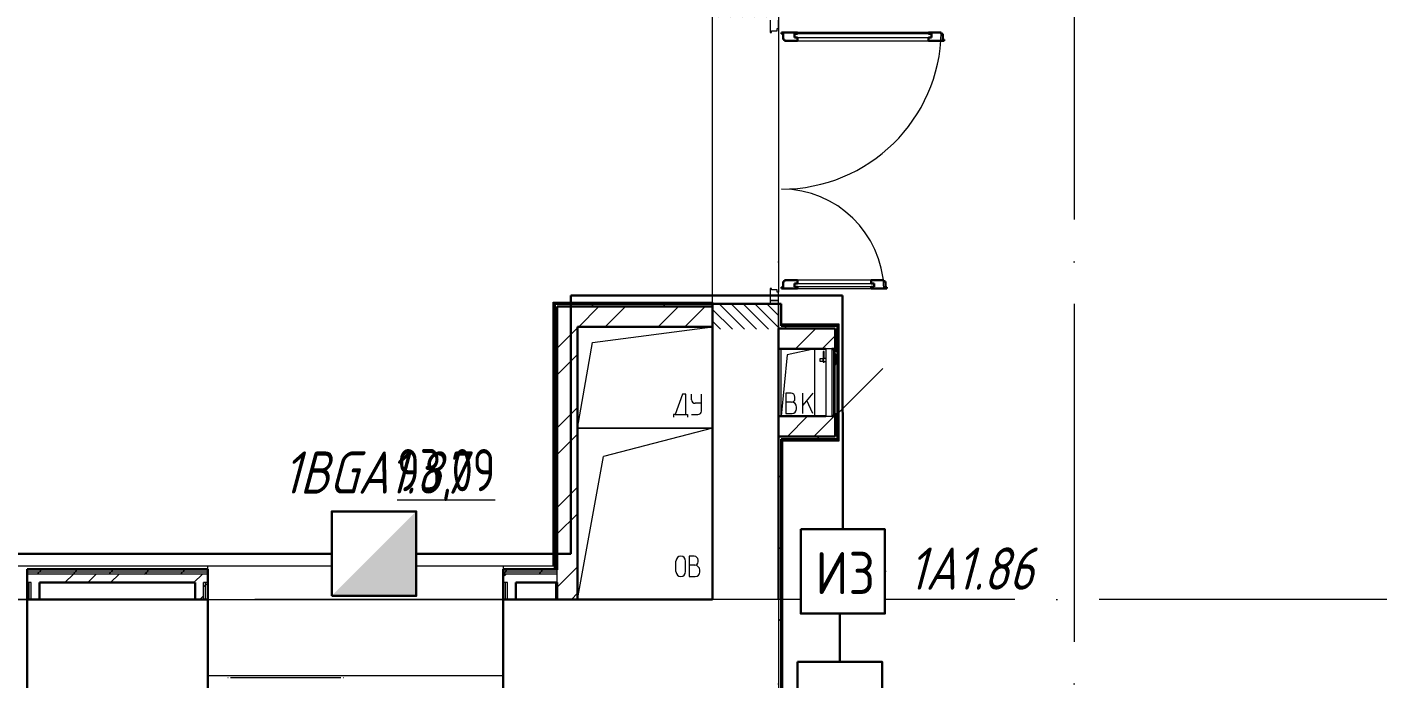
# Model space of a CAD drawing. Header units: millimetres. Extents: x -259793 to 1187961, y -549744 to 43070.
# Drawn here: x -39156 to -31162, y 14991 to 18847 of the extents above; entities that cross this region are included whole.
import ezdxf
from ezdxf.enums import TextEntityAlignment as Align

# ---------------------------------------------------------------- set-up
doc = ezdxf.new("R2010")
doc.units = ezdxf.units.MM
doc.linetypes.add('ADSK_Линия сетки', pattern=[25, 20, -2.5, 0, -2.5])
doc.linetypes.add('ADSK_Штриховая_ш2 п1_5', pattern=[4.5, 3, -1.5])
for name, color, linetype, lineweight in [('RC-Извещатели_охранные', 5, 'Continuous', 30), ('RC-Линии_связи-Адресные', 5, 'Continuous', 30), ('RC-Прочее_оборудование', 5, 'Continuous', 30), ('Двери', 252, 'Continuous', 9), ('лс', 5, 'Continuous', 30), ('Марки помещений', 252, 'Continuous', 20), ('Оборудование', 8, 'Continuous', 18), ('Ограждение', 252, 'Continuous', 9), ('Окна', 252, 'Continuous', 9), ('Оси', 252, 'Continuous', 9), ('Перекрытие', 252, 'Continuous', 18), ('Стены внутренние', 7, 'Continuous', 18), ('Стены наружные', 7, 'Continuous', 18), ('Стены штриховка', 7, 'Continuous', 9)]:
    doc.layers.add(name, color=color, linetype=linetype, lineweight=lineweight)
doc.layers.add('RC-Позиционные_обозначения', color=7, linetype='Continuous')
doc.layers.add('Двери открывание', color=7, linetype='Continuous', lineweight=9, true_color=0xc0c0c0)
doc.styles.add('GOST Common_3', font='', dxfattribs={"height": 3.5})
doc.styles.add('ISOCPEUR', font='isocpeur.ttf', dxfattribs={"width": 0.9, "height": 350})
doc.styles.add('RubezhCAD', font='', dxfattribs={"oblique": 10})
doc.styles.get("Standard").update_dxf_attribs({"font": ''})
doc.styles.get('GOST Common_3').set_extended_font_data('GOST 2.304 type A')
doc.styles.get('RubezhCAD').set_extended_font_data('GOST type A')
doc.styles.get('Standard').set_extended_font_data('GOST type B')
pattern_1 = [(0, (-32119.8, 96), (0, 600), []), (90, (-32119.8, 96), (-600, 4e-14), [])]

# ---------------------------------------------------------------- blocks, each defined once
blk = doc.blocks.new('RC-UGO-IOZ-02')
at = {"layer": 'RC-Извещатели_охранные'}
blk.add_attdef('PSTN', text='', height=2.5, dxfattribs=at).set_placement((0.977, 2.603), align=Align.BOTTOM_LEFT)
blk.add_wipeout([(2.5, -2.5), (2.5, 2.5), (-2.5, 2.5), (-2.5, -2.5)]).dxf.layer = 'RC-Извещатели_охранные'
blk.add_wipeout([(-2.5, -2.5), (-2.5, 2.5), (2.5, 2.5), (2.5, -2.5)]).dxf.layer = 'RC-Извещатели_охранные'
h = blk.add_hatch(color=256, dxfattribs=at)
h.dxf.hatch_style = 1
h.paths.add_polyline_path([(2.5, -2.5), (2.5, 2.5), (0, 0), (-2.5, -2.5)])
blk.add_lwpolyline([(-2.5, -2.5), (2.5, -2.5), (2.5, 2.5), (-2.5, 2.5)], close=True, dxfattribs=at)
blk = doc.blocks.new('RC-UGO-IZ-01')
at = {"layer": 'RC-Прочее_оборудование'}
blk.add_point((2.5, 0), dxfattribs=at)
blk.add_attdef('PSTN', text='', height=2.5, dxfattribs=at).set_placement((5.664, 2.581), align=Align.BOTTOM_CENTER)
blk.add_wipeout([(2.493, -2.499), (-2.493, -2.499), (-2.493, 2.499), (2.493, 2.499)]).dxf.layer = 'RC-Прочее_оборудование'
blk.add_wipeout([(-2.493, -2.499), (-2.493, 2.499), (2.493, 2.499), (2.493, -2.499)]).dxf.layer = 'RC-Прочее_оборудование'
blk.add_lwpolyline([(-2.493, 2.499), (2.493, 2.499), (2.493, -2.499), (-2.493, -2.499), (-2.493, 2.499)], close=True, dxfattribs=at)
blk.add_lwpolyline([(-2.493, 2.499), (-2.487, 2.499)], dxfattribs=at)
blk.add_lwpolyline([(-2.493, 2.499), (-2.487, 2.499)], dxfattribs=at)
at = {"layer": 'RC-Прочее_оборудование', "ltscale": 100, "style": 'ISOCPEUR', "width": 0.9}
blk.add_text('ИЗ', height=2.5, dxfattribs=at).set_placement((0.145, -0.085), align=Align.MIDDLE)
blk = doc.blocks.new('RC-UGO-IOPPA-01')
at = {"layer": 'RC-Извещатели_охранные'}
blk.add_attdef('PSTN', text='', height=2.5, dxfattribs=at).set_placement((0.977, 2.603), align=Align.BOTTOM_LEFT)
blk.add_wipeout([(2.5, -2.5), (2.5, 2.5), (-2.5, 2.5), (-2.5, -2.5)]).dxf.layer = 'RC-Извещатели_охранные'
blk.add_wipeout([(-2.5, -2.5), (-2.5, 2.5), (2.5, 2.5), (2.5, -2.5)]).dxf.layer = 'RC-Извещатели_охранные'
h = blk.add_hatch(color=256, dxfattribs=at)
h.dxf.hatch_style = 1
h.paths.add_polyline_path([(2.5, -2.5), (2.5, 2.5), (0, 0)])
blk.add_lwpolyline([(-2.5, -2.5), (2.5, -2.5), (2.5, 2.5), (-2.5, 2.5)], close=True, dxfattribs=at)
blk = doc.blocks.new('1 этаж')
at = {"layer": 'Двери', "lineweight": 18, "true_color": 0x636466}
h = blk.add_hatch(dxfattribs=at)
h.set_pattern_fill('FP_2', color=251, angle=-90, style=0, pattern_type=2)
h.set_pattern_definition([(315, (-34900.8, 18181.27), (35.3553, 35.3553), [])])
h.paths.add_polyline_path([(-34705.8, 17056.3), (-34705.8, 17206.3), (-35095.8, 17206.3), (-35095.8, 17056.3)])
h.paths.add_polyline_path([(-35095.8, 18906.3), (-34705.8, 18906.3), (-34705.8, 19056.3), (-35095.8, 19056.3)])
at = {"layer": 'Ограждение', "true_color": 0x636466}
h = blk.add_hatch(dxfattribs=at)
h.set_pattern_fill('FP_25', color=251, style=0, pattern_type=2)
h.set_pattern_definition(pattern_1)
h.paths.add_polyline_path([(-34690.8, 17076.3), (-34355.8, 17076.3), (-34345.8, 17086.3), (-34690.8, 17086.3)])
h = blk.add_hatch(dxfattribs=at)
h.set_pattern_fill('FP_25', color=251, style=0, pattern_type=2)
h.set_pattern_definition(pattern_1)
h.paths.add_polyline_path([(-34345.8, 16396.3), (-34345.8, 17086.3), (-34355.8, 17076.3), (-34355.8, 16406.3)])
h = blk.add_hatch(dxfattribs=at)
h.set_pattern_fill('FP_25', color=251, style=0, pattern_type=2)
h.set_pattern_definition(pattern_1)
h.paths.add_polyline_path([(-34690.8, 14476.3), (-34680.8, 14476.3), (-34680.8, 16396.3), (-34690.8, 16406.3), (-34690.8, 15456.3)])
h = blk.add_hatch(dxfattribs=at)
h.set_pattern_fill('FP_25', color=251, style=0, pattern_type=2)
h.set_pattern_definition(pattern_1)
h.paths.add_polyline_path([(-34355.8, 16396.3), (-34345.8, 16396.3), (-34355.8, 16406.3), (-34690.8, 16406.3), (-34680.8, 16396.3), (-34370.8, 16396.3)])
at = {"color": 251, "lineweight": 18, "true_color": 0x636466}
for p, q in [((-35807.7, 16978.2), (-35095.8, 17071.3)), ((-35895.8, 16471.3), (-35807.7, 16978.2)), ((-34690.8, 16541.3), (-34690.8, 16941.3)), ((-34654.6, 16904.4), (-34690.8, 16541.3)), ((-34490.8, 16941.3), (-34654.6, 16904.4)), ((-35273.8, 16671.6), (-35317.4, 16551.6)), ((-35254.1, 16671.6), (-35273.8, 16671.6)), ((-35254.1, 16551.6), (-35254.1, 16671.6)), ((-35220, 16638.3), (-35220, 16671.6)), ((-35162.6, 16571.6), (-35162.6, 16671.6)), ((-34631.6, 16678.5), (-34661.6, 16678.5)), ((-34661.6, 16678.5), (-34661.6, 16558.5)), ((-34608.3, 16645.1), (-34608.3, 16655.1)), ((-34501.6, 16678.5), (-34561.6, 16607)), ((-34561.6, 16558.5), (-34561.6, 16678.5)), ((-34501.6, 16558.5), (-34537.6, 16635.6)), ((-35327.4, 16551.6), (-35327.4, 16536.6)), ((-35317.4, 16551.6), (-35327.4, 16551.6)), ((-35317.4, 16551.6), (-35254.1, 16551.6)), ((-35254.1, 16551.6), (-35244.1, 16551.6)), ((-35244.1, 16551.6), (-35244.1, 16536.6)), ((-35220, 16551.6), (-35182.6, 16551.6)), ((-35162.6, 16618.3), (-35200, 16618.3)), ((-34628.3, 16625.1), (-34661.6, 16625.1)), ((-34661.6, 16558.5), (-34625, 16558.5)), ((-34598.3, 16585.1), (-34598.3, 16595.1)), ((-35095.8, 16471.3), (-35895.8, 16471.3)), ((-35895.8, 16471.3), (-35095.8, 16471.3)), ((-35095.8, 16471.3), (-35741.7, 16302.4)), ((-35895.8, 15456.3), (-35741.7, 16302.4)), ((-35312.9, 15621.4), (-35312.9, 15684)), ((-35255.5, 15621.4), (-35255.5, 15684)), ((-35205.3, 15712.7), (-35235.3, 15712.7)), ((-35235.3, 15712.7), (-35235.3, 15592.7)), ((-35182, 15679.4), (-35182, 15689.4)), ((-35202, 15659.4), (-35235.3, 15659.4)), ((-35235.3, 15592.7), (-35198.7, 15592.7)), ((-35172, 15619.4), (-35172, 15629.4))]:
    blk.add_line(p, q, dxfattribs=at)
for centre, radius, start, end in [((-35200, 16638.3), 20, 180, 270), ((-34631.6, 16655.1), 23.3, 0, 90), ((-34628.3, 16645.1), 20, 270, 0), ((-35182.6, 16571.6), 20, 270, 0), ((-34628.3, 16595.1), 30, 0, 90), ((-34625, 16585.1), 26.7, 270, 0), ((-35284.2, 15684), 28.7, 0, 180), ((-35205.3, 15689.4), 23.3, 0, 90), ((-35202, 15679.4), 20, 270, 0), ((-35284.2, 15621.4), 28.7, 180, 0), ((-35202, 15629.4), 30, 0, 90), ((-35198.7, 15619.4), 26.7, 270, 0)]:
    blk.add_arc(centre, radius, start, end, dxfattribs=at)
at = {"layer": 'Двери', "color": 251, "true_color": 0x636466}
for p, q in [((-34755.8, 18886.3), (-34755.8, 18814.3)), ((-34705.8, 18837.3), (-34705.8, 18886.3)), ((-34755.8, 18814.3), (-34747.8, 18814.3)), ((-34747.8, 18814.3), (-34747.8, 18823.3)), ((-34747.8, 18823.3), (-34713.8, 18823.3)), ((-34713.8, 18823.3), (-34713.8, 18837.3)), ((-34713.8, 18837.3), (-34705.8, 18837.3)), ((-34611.8, 18805.3), (-34611.8, 18784.3)), ((-33799.8, 18805.3), (-34611.8, 18805.3)), ((-33817.8, 18814.3), (-34593.8, 18814.3)), ((-33799.8, 18784.3), (-33799.8, 18805.3)), ((-34611.8, 18784.3), (-33799.8, 18784.3)), ((-34593.8, 18764.3), (-33817.8, 18764.3)), ((-34157.8, 17348.3), (-34593.8, 17348.3)), ((-34747.8, 17298.3), (-34755.8, 17298.3)), ((-34755.8, 17298.3), (-34755.8, 17226.3)), ((-34747.8, 17289.3), (-34747.8, 17298.3)), ((-34713.8, 17289.3), (-34747.8, 17289.3)), ((-34713.8, 17275.3), (-34713.8, 17289.3)), ((-34705.8, 17275.3), (-34713.8, 17275.3)), ((-34705.8, 17226.3), (-34705.8, 17275.3)), ((-34611.8, 17328.3), (-34139.8, 17328.3)), ((-34611.8, 17307.3), (-34611.8, 17328.3)), ((-34139.8, 17307.3), (-34611.8, 17307.3)), ((-34593.8, 17298.3), (-34157.8, 17298.3)), ((-34139.8, 17328.3), (-34139.8, 17307.3)), ((-34705.8, 17226.3), (-34755.8, 17226.3)), ((-34755.8, 17226.3), (-34755.8, 17206.3)), ((-34755.8, 17226.3), (-34705.8, 17226.3)), ((-34755.8, 17206.3), (-34705.8, 17206.3)), ((-34705.8, 17206.3), (-34705.8, 17226.3))]:
    blk.add_line(p, q, dxfattribs=at)
at = {"layer": 'Двери', "color": 251, "lineweight": 30, "true_color": 0x636466}
for p, q in [((-34593.8, 18814.3), (-34687.8, 18814.3)), ((-34687.8, 18814.3), (-34687.8, 18806.3)), ((-34687.8, 18806.3), (-34678.8, 18806.3)), ((-34678.8, 18806.3), (-34678.8, 18772.3)), ((-34611.8, 18805.3), (-34593.8, 18805.3)), ((-34611.8, 18784.3), (-34611.8, 18805.3)), ((-34593.8, 18805.3), (-34593.8, 18814.3)), ((-33741.8, 18814.3), (-33817.8, 18814.3)), ((-33817.8, 18805.3), (-33817.8, 18814.3)), ((-33799.8, 18805.3), (-33817.8, 18805.3)), ((-33799.8, 18784.3), (-33799.8, 18805.3)), ((-33741.8, 18806.3), (-33741.8, 18814.3)), ((-33732.8, 18806.3), (-33741.8, 18806.3)), ((-33732.8, 18772.3), (-33732.8, 18806.3)), ((-34678.8, 18772.3), (-34669.8, 18772.3)), ((-34669.8, 18772.3), (-34669.8, 18764.3)), ((-34669.8, 18764.3), (-34593.8, 18764.3)), ((-34593.8, 18784.3), (-34611.8, 18784.3)), ((-34593.8, 18764.3), (-34593.8, 18784.3)), ((-33817.8, 18784.3), (-33799.8, 18784.3)), ((-33817.8, 18764.3), (-33817.8, 18784.3)), ((-33817.8, 18764.3), (-33723.8, 18764.3)), ((-33723.8, 18772.3), (-33732.8, 18772.3)), ((-33723.8, 18764.3), (-33723.8, 18772.3)), ((-34593.8, 17348.3), (-34669.8, 17348.3)), ((-34669.8, 17348.3), (-34669.8, 17340.3)), ((-34593.8, 17348.3), (-34593.8, 17328.3)), ((-34081.8, 17348.3), (-34157.8, 17348.3)), ((-34157.8, 17348.3), (-34157.8, 17328.3)), ((-34081.8, 17340.3), (-34081.8, 17348.3)), ((-34678.8, 17306.3), (-34687.8, 17306.3)), ((-34687.8, 17306.3), (-34687.8, 17298.3)), ((-34687.8, 17298.3), (-34593.8, 17298.3)), ((-34678.8, 17340.3), (-34678.8, 17306.3)), ((-34669.8, 17340.3), (-34678.8, 17340.3)), ((-34593.8, 17328.3), (-34611.8, 17328.3)), ((-34611.8, 17328.3), (-34611.8, 17307.3)), ((-34611.8, 17307.3), (-34593.8, 17307.3)), ((-34593.8, 17307.3), (-34593.8, 17298.3)), ((-34157.8, 17328.3), (-34139.8, 17328.3)), ((-34157.8, 17307.3), (-34157.8, 17298.3)), ((-34139.8, 17307.3), (-34157.8, 17307.3)), ((-34157.8, 17298.3), (-34063.8, 17298.3)), ((-34139.8, 17328.3), (-34139.8, 17307.3)), ((-34072.8, 17340.3), (-34081.8, 17340.3)), ((-34072.8, 17306.3), (-34072.8, 17340.3)), ((-34063.8, 17306.3), (-34072.8, 17306.3)), ((-34063.8, 17298.3), (-34063.8, 17306.3))]:
    blk.add_line(p, q, dxfattribs=at)
at = {"layer": 'Двери', "color": 251, "linetype": 'ADSK_Штриховая_ш2 п1_5', "true_color": 0x636466}
for p, q in [((-34705.8, 17206.3), (-35095.8, 17206.3)), ((-35095.8, 17206.3), (-35095.8, 17056.3)), ((-34705.8, 17056.3), (-34705.8, 17206.3))]:
    blk.add_line(p, q, dxfattribs=at)
at = {"layer": 'Двери открывание', "color": 251, "true_color": 0x636466}
for centre, radius, start, end in [((-34687.8, 18832.3), 946, 270, 358.90974), ((-34687.8, 17280.3), 606, 1.70211, 90)]:
    blk.add_arc(centre, radius, start, end, dxfattribs=at)
at = {"layer": 'Оборудование', "color": 251, "true_color": 0x636466}
for p, q in [((-34443.7, 16880.9), (-34461.1, 16880.9)), ((-34461.1, 16880.9), (-34461.1, 16868.6)), ((-34461.1, 16868.6), (-34443.7, 16868.6)), ((-34441.7, 16882.8), (-34443.7, 16880.9)), ((-34443.7, 16880.9), (-34443.7, 16868.6)), ((-34443.7, 16868.6), (-34441.7, 16866.7)), ((-34425.8, 16884.4), (-34441.7, 16884.4)), ((-34441.7, 16884.4), (-34441.7, 16865.1)), ((-34441.2, 16925.4), (-34441.2, 16879.6)), ((-34436.2, 16925.4), (-34441.2, 16925.4)), ((-34441.2, 16869.9), (-34441.2, 16861.7)), ((-34436.2, 16879.6), (-34436.2, 16925.4)), ((-34436.2, 16861.7), (-34436.2, 16869.9)), ((-34389.4, 16941.3), (-34425.8, 16941.3)), ((-34425.8, 16941.3), (-34425.8, 16541.3)), ((-34388.5, 16542.2), (-34388.5, 16940.4)), ((-34378.8, 16934.3), (-34388.5, 16934.3)), ((-34377.8, 16549.2), (-34377.8, 16933.3)), ((-34370.8, 16922.3), (-34376.3, 16922.3)), ((-34370.8, 16560.3), (-34370.8, 16922.3)), ((-34368.8, 16913.3), (-34370.8, 16913.3)), ((-34368.8, 16909.3), (-34368.8, 16913.3)), ((-34368.8, 16909.3), (-34368.8, 16848.8)), ((-34441.7, 16865.1), (-34425.8, 16865.1)), ((-34441.2, 16861.7), (-34436.2, 16861.7)), ((-34370.8, 16844.8), (-34368.8, 16844.8)), ((-34370.8, 16541.3), (-34088, 16824.1)), ((-34368.8, 16844.8), (-34368.8, 16848.8)), ((-34388.5, 16548.3), (-34378.8, 16548.3)), ((-34376.3, 16560.3), (-34370.8, 16560.3)), ((-34425.8, 16541.3), (-34389.4, 16541.3))]:
    blk.add_line(p, q, dxfattribs=at)
for points, knots in [([(-34388.5, 16940.4), (-34388.5, 16940.4), (-34388.5, 16940.6), (-34388.6, 16940.7), (-34388.6, 16940.8), (-34388.8, 16941), (-34389, 16941.2), (-34389.2, 16941.2), (-34389.3, 16941.3), (-34389.4, 16941.3)], [0, 0, 0, 0, 0.166667, 0.25, 0.333333, 0.5, 0.666667, 0.833333, 1, 1, 1, 1]), ([(-34377.8, 16933.3), (-34377.8, 16933.4), (-34377.8, 16933.5), (-34377.9, 16933.7), (-34377.9, 16933.8), (-34378, 16933.9), (-34378.1, 16934), (-34378.3, 16934.2), (-34378.5, 16934.2), (-34378.7, 16934.3), (-34378.8, 16934.3)], [0, 0, 0, 0, 0.166667, 0.25, 0.333333, 0.416667, 0.541667, 0.666667, 0.833333, 1, 1, 1, 1]), ([(-34376.3, 16922.3), (-34376.4, 16922.3), (-34376.6, 16922.3), (-34376.9, 16922.4), (-34377, 16922.5), (-34377.2, 16922.6), (-34377.4, 16922.7), (-34377.5, 16922.9), (-34377.6, 16923), (-34377.7, 16923.2), (-34377.8, 16923.5), (-34377.8, 16923.7), (-34377.8, 16923.8)], [0, 0, 0, 0, 0.166667, 0.25, 0.333333, 0.416667, 0.5, 0.583333, 0.666667, 0.75, 0.833333, 1, 1, 1, 1]), ([(-34378.8, 16548.3), (-34378.7, 16548.3), (-34378.5, 16548.3), (-34378.3, 16548.4), (-34378.1, 16548.5), (-34378, 16548.6), (-34377.9, 16548.7), (-34377.9, 16548.9), (-34377.8, 16549), (-34377.8, 16549.1), (-34377.8, 16549.2)], [-1, -1, -1, -1, -0.833333, -0.666667, -0.541667, -0.416667, -0.333333, -0.25, -0.166667, 0, 0, 0, 0]), ([(-34377.8, 16558.7), (-34377.8, 16558.9), (-34377.8, 16559.1), (-34377.7, 16559.3), (-34377.6, 16559.5), (-34377.5, 16559.7), (-34377.4, 16559.8), (-34377.2, 16560), (-34377, 16560.1), (-34376.9, 16560.2), (-34376.6, 16560.2), (-34376.4, 16560.3), (-34376.3, 16560.3)], [-1, -1, -1, -1, -0.833333, -0.75, -0.666667, -0.583333, -0.5, -0.416667, -0.333333, -0.25, -0.166667, 0, 0, 0, 0]), ([(-34389.4, 16541.3), (-34389.3, 16541.3), (-34389.2, 16541.3), (-34389, 16541.4), (-34388.8, 16541.5), (-34388.6, 16541.7), (-34388.6, 16541.8), (-34388.5, 16542), (-34388.5, 16542.1), (-34388.5, 16542.2)], [-1, -1, -1, -1, -0.833333, -0.666667, -0.5, -0.333333, -0.25, -0.166667, 0, 0, 0, 0])]:
    blk.add_open_spline(points, degree=3, knots=knots, dxfattribs=at)
at = {"layer": 'Ограждение', "color": 251, "true_color": 0x636466}
for p, q in [((-36040.8, 17216.3), (-35095.8, 17216.3)), ((-36040.8, 17216.3), (-36030.8, 17206.3)), ((-36040.8, 15656.3), (-36040.8, 17216.3)), ((-35095.8, 17216.3), (-35095.8, 17206.3)), ((-35095.8, 17206.3), (-35095.8, 17208.3)), ((-34345.8, 17086.3), (-34690.8, 17086.3)), ((-34345.8, 17086.3), (-34355.8, 17076.3)), ((-34345.8, 16396.3), (-34345.8, 17086.3)), ((-34680.8, 16396.3), (-34690.8, 16406.3)), ((-34680.8, 14476.3), (-34680.8, 16396.3)), ((-34680.8, 16396.3), (-34345.8, 16396.3)), ((-34345.8, 16396.3), (-34355.8, 16406.3)), ((-41855.8, 15656.3), (-36030.8, 15656.3)), ((-38085.8, 15636.3), (-38085.8, 15656.3)), ((-38085.8, 15656.3), (-36335.8, 15656.3)), ((-36335.8, 15656.3), (-36335.8, 15636.3)), ((-36025.8, 15556.3), (-36025.8, 15456.3)), ((-40905.8, 15456.3), (-39155.8, 15456.3)), ((-38085.8, 15456.3), (-36335.8, 15456.3)), ((-38085.8, 15006.3), (-36335.8, 15006.3))]:
    blk.add_line(p, q, dxfattribs=at)
at = {"layer": 'Окна', "color": 251, "true_color": 0x636466}
for p, q in [((-37964.8, 14991.3), (-37966.8, 14991.3)), ((-37298.4, 14991.3), (-37950.2, 14991.3)), ((-37281.8, 14991.3), (-37283.8, 14991.3))]:
    blk.add_line(p, q, dxfattribs=at)
at = {"layer": 'Оси', "color": 251, "linetype": 'ADSK_Линия сетки', "ltscale": 100, "true_color": 0x636466}
for p, q in [((-34705.8, 32206.9), (-34705.8, -33769.9)), ((-32955.8, 32206.9), (-32955.8, -33769.9)), ((-805.8, 15456.3), (-72528.1, 15456.3))]:
    blk.add_line(p, q, dxfattribs=at)
at = {"layer": 'Перекрытие', "color": 251, "ltscale": 100, "true_color": 0x636466}
blk.add_line((-34690.8, 16541.3), (-34690.8, 16941.3), dxfattribs=at)
at = {"layer": 'Стены внутренние', "color": 251, "true_color": 0x636466}
for p, q in [((-35095.8, 17206.3), (-35095.8, 18906.3)), ((-34705.8, 18837.3), (-34705.8, 17275.3)), ((-34705.8, 17061.3), (-34705.8, 17206.3))]:
    blk.add_line(p, q, dxfattribs=at)
at = {"layer": 'Стены внутренние', "color": 251, "lineweight": 30, "true_color": 0x636466}
for p, q in [((-34705.8, 17206.3), (-35095.8, 17206.3)), ((-35095.8, 17071.3), (-35095.8, 15456.3)), ((-34705.8, 16541.3), (-34705.8, 16941.3)), ((-39155.8, 15456.3), (-39155.8, 14906.3)), ((-38160.8, 15456.3), (-39080.8, 15456.3)), ((-38085.8, 14906.3), (-38085.8, 15456.3)), ((-36335.8, 15456.3), (-36335.8, 14906.3)), ((-36015.8, 15456.3), (-36260.8, 15456.3)), ((-35095.8, 15456.3), (-35895.8, 15456.3))]:
    blk.add_line(p, q, dxfattribs=at)
at = {"layer": 'Стены наружные', "color": 251, "lineweight": 30, "true_color": 0x636466}
for p, q in [((-35095.8, 17206.3), (-36030.8, 17206.3)), ((-36030.8, 17206.3), (-36030.8, 15636.3)), ((-36015.8, 17191.3), (-36015.8, 15631.3)), ((-35095.8, 17191.3), (-36015.8, 17191.3)), ((-35095.8, 17071.3), (-35095.8, 17206.3)), ((-34690.8, 17206.3), (-34705.8, 17206.3)), ((-34690.8, 17076.3), (-34690.8, 17206.3)), ((-35895.8, 15456.3), (-35895.8, 17071.3)), ((-35895.8, 17071.3), (-35095.8, 17071.3)), ((-34705.8, 17061.3), (-34370.8, 17061.3)), ((-34705.8, 17061.3), (-34705.8, 16941.3)), ((-34355.8, 17076.3), (-34690.8, 17076.3)), ((-34370.8, 16922.3), (-34370.8, 17061.3)), ((-34355.8, 16406.3), (-34355.8, 17076.3)), ((-34705.8, 16941.3), (-34425.8, 16941.3)), ((-34389.2, 16941.3), (-34370.8, 16941.3)), ((-34370.8, 16560.3), (-34370.8, 16421.3)), ((-34425.8, 16541.3), (-34705.8, 16541.3)), ((-34705.8, 16541.3), (-34705.8, 15456.3)), ((-34370.8, 16541.3), (-34389.2, 16541.3)), ((-34705.8, 16421.3), (-34370.8, 16421.3)), ((-34690.8, 16406.3), (-34355.8, 16406.3)), ((-34690.8, 14466.3), (-34690.8, 16406.3)), ((-38085.8, 15636.3), (-39155.8, 15636.3)), ((-39155.8, 15636.3), (-39155.8, 15456.3)), ((-38085.8, 15456.3), (-38085.8, 15636.3)), ((-36030.8, 15636.3), (-36335.8, 15636.3)), ((-36335.8, 15636.3), (-36335.8, 15456.3)), ((-39080.8, 15556.3), (-38160.8, 15556.3)), ((-39080.8, 15456.3), (-39080.8, 15556.3)), ((-38160.8, 15556.3), (-38160.8, 15456.3)), ((-36260.8, 15556.3), (-36015.8, 15556.3)), ((-36260.8, 15456.3), (-36260.8, 15556.3)), ((-36015.8, 15556.3), (-36015.8, 15456.3)), ((-39155.8, 15456.3), (-39080.8, 15456.3)), ((-38160.8, 15456.3), (-38085.8, 15456.3)), ((-36335.8, 15456.3), (-36260.8, 15456.3)), ((-36015.8, 15456.3), (-35895.8, 15456.3))]:
    blk.add_line(p, q, dxfattribs=at)
at = {"layer": 'Стены наружные', "color": 251, "linetype": 'Continuous', "lineweight": 9, "true_color": 0x636466}
for p, q in [((-35888.9, 17071.3), (-35768.9, 17191.3)), ((-35813.5, 17191.3), (-35798.5, 17206.3)), ((-35731.8, 17071.3), (-35611.8, 17191.3)), ((-35417.5, 17071.3), (-35297.5, 17191.3)), ((-35389.2, 17191.3), (-35374.2, 17206.3)), ((-35260.3, 17071.3), (-35140.3, 17191.3)), ((-36015.8, 16944.4), (-35895.8, 17064.4)), ((-34670.7, 17061.3), (-34655.7, 17076.3)), ((-34604.6, 16941.3), (-34484.6, 17061.3)), ((-36030.8, 16974), (-36015.8, 16989)), ((-34447.4, 16941.3), (-34370.8, 17017.9)), ((-34370.8, 16936.9), (-34355.8, 16951.9)), ((-36015.8, 16787.3), (-35895.8, 16907.3)), ((-36030.8, 16549.7), (-36015.8, 16564.7)), ((-36015.8, 16473), (-35895.8, 16593)), ((-34653.1, 16421.3), (-34533.1, 16541.3)), ((-34495.9, 16421.3), (-34375.9, 16541.3)), ((-34370.8, 16512.6), (-34355.8, 16527.6)), ((-36015.8, 16315.8), (-35895.8, 16435.8)), ((-34477.2, 16406.3), (-34462.2, 16421.3)), ((-34705.8, 16177.6), (-34690.8, 16192.6)), ((-36030.8, 16125.4), (-36015.8, 16140.4)), ((-36015.8, 16001.5), (-35895.8, 16121.5)), ((-36015.8, 15844.3), (-35895.8, 15964.3)), ((-34705.8, 15753.4), (-34690.8, 15768.4)), ((-36030.8, 15701.2), (-36015.8, 15716.2)), ((-39095.6, 15606.3), (-39083.1, 15618.8)), ((-39083.1, 15618.8), (-39070.6, 15631.3)), ((-39070.6, 15631.3), (-39065.6, 15636.3)), ((-38930.8, 15556.3), (-38880.8, 15606.3)), ((-38883.4, 15606.3), (-38870.9, 15618.8)), ((-38870.9, 15618.8), (-38858.4, 15631.3)), ((-38795.9, 15556.3), (-38745.9, 15606.3)), ((-38671.3, 15606.3), (-38658.8, 15618.8)), ((-38660.9, 15556.3), (-38610.9, 15606.3)), ((-38658.8, 15618.8), (-38646.3, 15631.3)), ((-38646.3, 15631.3), (-38641.3, 15636.3)), ((-38459.2, 15606.3), (-38446.7, 15618.8)), ((-38446.7, 15618.8), (-38434.2, 15631.3)), ((-38247, 15606.3), (-38234.5, 15618.8)), ((-38234.5, 15618.8), (-38222, 15631.3)), ((-38222, 15631.3), (-38217, 15636.3)), ((-38167.5, 15556.3), (-38117.5, 15606.3)), ((-36335.8, 15608.3), (-36325.3, 15618.8)), ((-36335.8, 15591.5), (-36321, 15606.3)), ((-36325.3, 15618.8), (-36312.8, 15631.3)), ((-36125.7, 15606.3), (-36113.2, 15618.8)), ((-36113.2, 15618.8), (-36100.7, 15631.3)), ((-36100.7, 15631.3), (-36095.7, 15636.3)), ((-36015.8, 15530), (-35895.8, 15650)), ((-39155.8, 15546), (-39145.6, 15556.3)), ((-38110.8, 15530.4), (-38098.3, 15542.9)), ((-38098.3, 15542.9), (-38085.8, 15555.4)), ((-38132.6, 15456.3), (-38110.8, 15478)), ((-35932.4, 15456.3), (-35895.8, 15492.9)), ((-34705.8, 15329.1), (-34690.8, 15344.1))]:
    blk.add_line(p, q, dxfattribs=at)
at = {"layer": 'Стены наружные', "color": 251, "true_color": 0x636466}
for p, q in [((-34490.8, 16541.3), (-34490.8, 16941.3)), ((-36025.8, 15471.3), (-36023.3, 15471.3)), ((-36023.3, 15471.3), (-36023.3, 15456.3)), ((-34705.8, 15456.3), (-34705.8, 14466.3))]:
    blk.add_line(p, q, dxfattribs=at)
at = {"layer": 'Стены штриховка', "color": 251, "true_color": 0x636466}
for p, q in [((-39155.8, 15631.3), (-38085.8, 15631.3)), ((-38085.8, 15618.8), (-39155.8, 15618.8)), ((-38085.8, 15606.3), (-39155.8, 15606.3)), ((-36335.8, 15631.3), (-36015.8, 15631.3)), ((-36015.8, 15618.8), (-36335.8, 15618.8)), ((-36015.8, 15606.3), (-36335.8, 15606.3)), ((-36015.8, 15556.3), (-36015.8, 15631.3)), ((-39130.8, 15556.3), (-39155.8, 15556.3)), ((-39143.3, 15456.3), (-39143.3, 15556.3)), ((-39130.8, 15456.3), (-39130.8, 15556.3)), ((-38110.8, 15456.3), (-38110.8, 15556.3)), ((-38085.8, 15556.3), (-38110.8, 15556.3)), ((-38098.3, 15456.3), (-38098.3, 15556.3)), ((-36310.8, 15556.3), (-36335.8, 15556.3)), ((-36323.3, 15456.3), (-36323.3, 15556.3)), ((-36310.8, 15456.3), (-36310.8, 15556.3))]:
    blk.add_line(p, q, dxfattribs=at)
at = {"layer": 'Марки помещений', "color": 251, "true_color": 0x636466, "style": 'GOST Common_3', "width": 0.9}
blk.add_text('%%U93,09', height=250, dxfattribs=at).set_placement((-36963.2, 16097.2))

msp = doc.modelspace()

# ---------------------------------------------------------------- linework, layer by layer
at = {"layer": 'RC-Линии_связи-Адресные'}
msp.add_line((-35936.1407, 17256.23758), (-34327.43656, 17256.23758), dxfattribs=at)

# ---------------------------------------------------------------- block references
msp.add_blockref('1 этаж', (0, 0))

# ---------------------------------------------------------------- next in the draw order: block references
at = {"layer": 'RC-Извещатели_охранные', "color": 1, "ltscale": 0.01}
ref = msp.add_blockref('RC-UGO-IOZ-02', (-37101.2801, 15727.38635), dxfattribs=dict(at, xscale=100, yscale=100, zscale=100))
ref.add_attrib('PSTN', '1BGA1.87', dxfattribs={"layer": 'RC-Позиционные_обозначения', "height": 250, "style": 'RubezhCAD', "oblique": 15}).set_placement((-37101.2801, 16008.1182), align=Align.BOTTOM_CENTER)
at = {"layer": 'RC-Прочее_оборудование', "color": 1, "ltscale": 0.01}
ref = msp.add_blockref('RC-UGO-IZ-01', (-34325.00093, 15622.3224), dxfattribs=dict(at, xscale=100, yscale=100, zscale=100))
ref.add_attrib('PSTN', '1A1.86', (-33935.36407, 15514.20941), dxfattribs={"layer": 'RC-Позиционные_обозначения', "height": 250, "style": 'RubezhCAD', "oblique": 15})

# ---------------------------------------------------------------- next in the draw order: linework, layer by layer
at = {"layer": 'RC-Линии_связи-Адресные'}
msp.add_line((-34327.43656, 17256.23758), (-34325.00093, 15872.25492), dxfattribs=at)
at = {"layer": 'лс'}
for p, q in [((-37351.2801, 15727.38635), (-39828.39137, 15727.38635)), ((-34342.80155, 15087.71888), (-34342.80155, 15372.38988))]:
    msp.add_line(p, q, dxfattribs=at)
msp.add_lwpolyline([(-35936.1407, 17256.23758), (-35936.1407, 15727.38635), (-36851.2801, 15727.38635)], dxfattribs=at)

# ---------------------------------------------------------------- next in the draw order: block references
at = {"layer": 'RC-Извещатели_охранные'}
ref = msp.add_blockref('RC-UGO-IOPPA-01', (-34342.80155, 14837.71888), dxfattribs=dict(at, xscale=100, yscale=100, zscale=100, rotation=270))
ref.add_attrib('PSTN', '1BGL1.85', dxfattribs={"layer": 'RC-Позиционные_обозначения', "height": 250, "style": 'RubezhCAD', "oblique": 10}).set_placement((-33436.71128, 14605.88063), align=Align.BOTTOM_CENTER)

doc.saveas('drawing.dxf')
